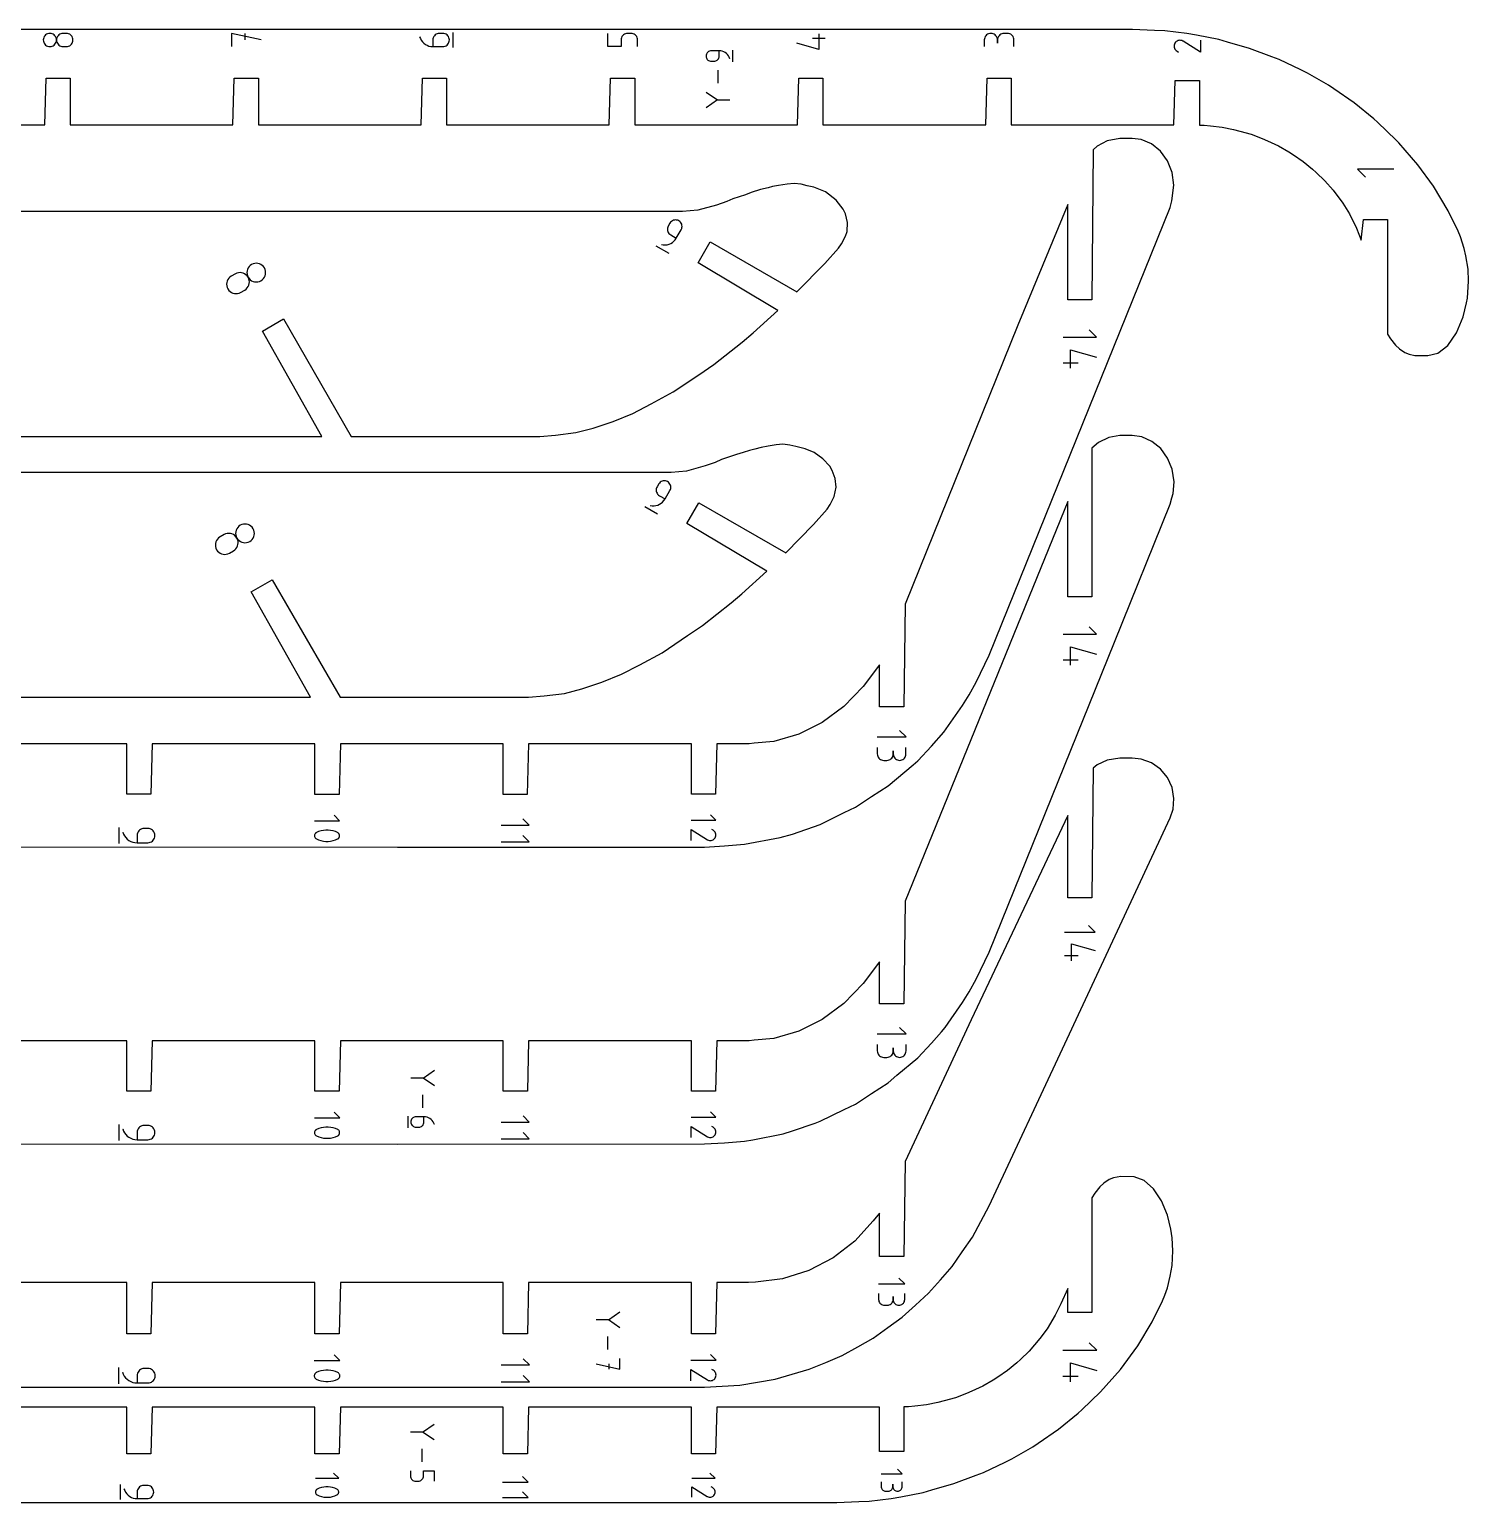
# Model space of a CAD drawing. Extents: x 8 to 595, y 8 to 396.
# Drawn here: x 398.8 to 562.6, y 226.1 to 393.7 of the extents above; entities that cross this region are included whole.
import ezdxf

# ---------------------------------------------------------------- set-up
doc = ezdxf.new("R2010")
doc.units = 0
doc.layers.add('Layer_1', color=7, linetype='CONTINUOUS')

msp = doc.modelspace()

# ---------------------------------------------------------------- linework, layer by layer
at = {"layer": 'Layer_1', "color": 5}
for points in [[(381.996503, 382.895023), (400.525086, 382.882524), (400.675087, 388.185917), (403.425082, 388.185917), (403.425082, 382.895023), (419.043312, 382.882524), (421.953654, 382.882524), (422.103655, 388.185917), (424.85365, 388.185917), (424.85365, 382.895023), (443.382233, 382.882524), (443.532224, 388.185917), (446.282229, 388.185917), (446.282229, 382.895023), (464.810802, 382.882524), (464.960792, 388.185917), (467.710797, 388.185917), (467.710797, 382.895023), (486.23937, 382.882524), (486.389368, 388.185917), (489.139366, 388.185917), (489.139366, 382.895023), (507.667942, 382.882524), (507.817936, 388.185917), (510.567938, 388.185917), (510.567938, 382.895023), (529.096511, 382.882524), (529.246508, 387.945149), (531.99651, 387.945149), (531.99651, 382.857367), (532.51982, 382.829872), (533.268012, 382.770101), (534.581549, 382.611499), (535.880254, 382.348256), (536.591204, 382.174707), (537.872256, 381.806601), (539.127316, 381.334475), (539.765286, 381.065136), (540.981939, 380.492112), (542.160309, 379.815721), (542.697473, 379.477918), (543.81678, 378.707681), (544.884099, 377.835286), (545.302948, 377.463106), (546.291234, 376.507145), (547.212298, 375.451359), (548.33071, 373.956879), (549.070047, 372.73534), (549.873633, 371.133821), (550.396453, 369.769714), (550.67508, 372.095775), (553.425082, 372.095775), (553.425082, 359.06752), (553.754728, 358.516216), (554.316685, 357.798465), (554.771874, 357.375185), (555.368989, 356.951474), (555.893281, 356.767003), (556.50541, 356.627335), (557.995483, 356.623394), (559.149469, 356.90743), (560.275539, 357.783253), (561.253873, 359.193659), (562.021352, 361.040736), (562.392312, 362.609391), (562.503772, 363.160176), (562.63812, 365.072534), (562.604821, 366.453254), (562.332883, 367.977896), (562.150154, 368.819137), (561.724419, 370.137009), (561.460805, 370.765041), (560.316701, 373.100681), (558.631379, 375.888038), (556.853559, 378.318916), (554.698066, 380.826362), (554.39327, 381.146928), (552.278025, 383.193868), (551.853083, 383.550925), (549.603518, 385.389638), (547.294326, 386.978686), (546.689577, 387.382522), (544.289238, 388.760849), (543.556229, 389.142593), (541.087649, 390.305695), (540.228336, 390.641818), (537.714501, 391.58747), (535.194856, 392.311483), (534.199109, 392.582963), (531.668934, 393.09604), (530.574865, 393.272217), (528.054634, 393.576693), (526.878882, 393.639272), (524.388109, 393.739309), (469.130382, 393.739309), (466.628468, 393.739309), (410.989445, 393.739309), (358.900279, 393.739309)], [(379.100734, 300.705139), (440.712486, 300.665324), (475.628807, 300.682822), (477.918676, 300.812034), (480.192139, 300.988818), (484.273996, 301.759097), (485.66859, 302.162615), (488.823866, 303.260964), (491.539162, 304.595826), (492.828423, 305.229669), (494.645261, 306.414536), (496.554554, 307.659743), (499.396888, 310.044627), (499.943644, 310.503382), (501.491979, 312.155063), (502.905866, 313.753076), (505.015343, 316.776283), (505.788487, 318.003826), (506.572116, 319.438714), (508.069418, 322.510509), (528.65804, 373.489112), (528.872328, 374.218021), (529.096514, 376.003356), (528.886171, 377.463926), (528.357717, 378.780052), (527.55671, 379.882306), (526.535972, 380.707446), (525.365004, 381.199578), (524.331841, 381.330233), (522.932055, 381.330233), (521.496658, 381.075125), (520.367311, 380.467025), (519.911441, 380.025333), (519.76145, 362.954074), (517.011445, 362.954074), (517.011445, 373.815601), (511.303332, 360.064768), (498.482862, 328.317912), (498.332868, 316.626797), (495.582866, 316.626797), (495.582866, 321.417557), (493.702854, 318.949245), (491.519311, 316.67047), (489.05398, 314.8445), (486.375095, 313.512566), (483.553949, 312.70304), (481.284127, 312.489948), (480.740705, 312.43816), (478.172666, 312.432481), (477.0543, 312.432481), (476.904289, 306.682185), (474.154308, 306.682185), (474.154308, 312.419978), (455.625721, 312.432466), (455.475731, 306.676809), (452.725726, 306.676809), (452.725726, 312.419964), (434.197142, 312.432452), (434.047152, 306.675945), (431.297147, 306.675945), (431.297147, 312.41995), (412.768585, 312.432438), (412.618594, 306.682852), (409.868589, 306.682852), (409.868589, 312.419936), (391.340016, 312.432424)], [(396.19363, 347.421659), (405.229426, 347.40916), (432.087949, 347.40916), (425.332918, 359.409213), (427.714486, 360.784214), (435.43658, 347.40916), (456.90704, 347.40916), (458.677727, 347.57118), (460.979881, 347.846781), (462.970832, 348.36063), (465.239796, 349.11483), (467.484694, 350.028567), (469.577202, 351.114844), (472.096988, 352.481473), (475.001668, 354.424234), (476.693573, 355.587833), (479.946692, 358.156178), (481.177879, 359.195906), (484.008286, 361.756925), (474.923098, 367.175464), (476.298095, 369.557035), (486.171322, 363.856725), (489.353476, 367.090988), (490.894614, 368.82959), (491.253435, 369.348766), (491.693126, 370.216126), (491.877269, 370.735451), (491.93649, 371.759988), (491.701706, 372.770029), (491.421477, 373.28221), (490.625776, 374.322047), (489.409345, 375.256947), (488.087272, 375.791691), (487.352422, 375.956223), (486.635348, 376.116888), (485.84169, 376.201968), (485.07402, 376.133197), (484.078386, 375.962989), (483.406207, 375.84876), (482.904846, 375.706206), (482.021988, 375.50702), (480.955026, 375.164865), (480.324235, 374.931379), (478.880732, 374.468658), (478.201514, 374.150996), (477.000303, 373.746465), (474.896495, 373.165246), (473.13026, 373.000774), (317.654969, 373.000774)], [(379.102833, 266.903416), (440.714596, 266.863601), (475.630917, 266.881099), (477.920786, 267.010311), (480.194249, 267.187095), (481.162751, 267.369855), (484.589567, 268.016521), (485.6707, 268.360885), (488.253834, 269.260077), (488.825976, 269.459241), (491.541272, 270.794103), (492.830533, 271.427946), (494.647371, 272.612813), (496.556664, 273.85802), (497.554041, 274.694876), (499.945754, 276.701659), (501.494089, 278.35334), (502.642793, 279.651636), (503.04279, 280.137422), (505.017453, 282.97456), (505.790597, 284.202103), (506.574226, 285.636991), (508.071528, 288.708786), (522.325612, 324.00139), (528.66015, 339.687389), (528.874438, 340.416298), (529.001346, 340.917571), (529.102847, 342.257227), (528.88645, 343.674258), (528.36945, 344.954319), (527.59142, 346.035554), (526.597035, 346.858066), (525.447018, 347.364274), (524.333951, 347.52851), (523.454956, 347.52851), (522.934165, 347.52851), (521.671065, 347.308483), (520.515795, 346.744119), (519.76356, 346.078272), (519.76356, 329.152351), (517.013555, 329.152351), (517.013555, 340.013878), (498.484972, 294.516196), (498.334978, 282.825074), (495.584976, 282.825074), (495.584976, 287.615834), (493.704964, 285.147522), (491.521421, 282.868747), (489.05609, 281.042777), (486.377205, 279.710843), (483.556059, 278.901317), (481.286237, 278.688225), (480.742815, 278.636437), (478.174776, 278.630758), (477.05641, 278.630758), (476.906399, 272.880462), (474.156418, 272.880462), (474.156418, 278.618255), (455.627831, 278.630743), (455.477841, 272.875086), (452.727836, 272.875086), (452.727836, 278.618241), (434.199252, 278.630729), (434.049262, 272.874222), (431.299257, 272.874222), (431.299257, 278.618227), (412.770695, 278.630715), (412.620704, 272.881129), (409.870699, 272.881129), (409.870699, 278.618213), (391.342126, 278.630701)], [(394.912304, 317.736632), (430.806623, 317.724133), (424.051592, 329.724186), (426.433167, 331.099187), (434.155257, 317.724133), (455.625718, 317.724133), (457.396401, 317.886153), (459.698555, 318.161757), (461.689509, 318.675603), (463.95847, 319.429806), (466.203367, 320.34354), (468.295879, 321.429817), (470.815662, 322.796446), (473.720346, 324.739207), (475.412247, 325.902806), (478.665369, 328.471151), (479.896553, 329.510879), (482.72696, 332.071898), (473.641771, 337.490437), (475.016772, 339.872008), (484.889999, 334.171698), (488.07215, 337.405961), (489.613287, 339.144563), (489.971914, 339.663538), (490.426938, 340.577126), (490.629249, 341.631269), (490.526389, 342.627739), (490.173181, 343.535365), (489.900427, 344.033872), (489.120951, 344.878743), (488.115989, 345.579836), (487.104889, 345.987234), (486.06307, 346.273207), (485.353852, 346.431861), (484.558578, 346.516772), (483.809631, 346.448227), (482.886239, 346.295217), (482.109397, 346.163521), (481.381977, 345.960145), (480.759447, 345.822473), (480.052241, 345.606129), (479.304232, 345.367407), (478.167099, 344.968952), (477.60015, 344.78368), (476.877527, 344.452002), (475.718976, 344.061438), (473.615168, 343.480219), (471.848934, 343.315747), (470.700959, 343.315747), (315.225675, 343.315747)], [(379.101943, 239.18295), (475.630027, 239.18295), (477.65641, 239.298016), (479.682773, 239.413081), (481.683104, 239.756793), (483.683435, 240.100501), (485.631978, 240.668462), (487.580525, 241.23642), (489.452269, 242.021305), (491.324009, 242.80619), (493.094876, 243.797911), (494.865718, 244.789633), (496.512925, 245.975457), (498.160112, 247.161277), (499.662497, 248.525934), (501.164882, 249.890595), (502.503106, 251.416564), (503.841354, 252.942532), (504.99824, 254.610176), (506.155125, 256.277824), (507.115788, 258.065716), (508.076452, 259.853607), (516.661478, 278.264236), (528.65926, 303.993561), (528.993351, 304.97774), (529.101957, 306.219109), (528.88556, 307.446292), (528.358937, 308.57565), (527.55793, 309.530231), (526.537192, 310.244973), (525.366224, 310.671171), (524.333061, 310.784321), (523.661807, 310.784321), (522.933275, 310.784321), (521.497878, 310.56339), (520.368531, 310.03676), (519.912661, 309.654243), (519.76267, 294.886849), (517.012665, 294.886849), (517.012665, 304.274781), (506.004983, 281.00291), (498.484082, 264.874305), (498.334088, 254.075294), (495.584086, 254.075294), (495.584086, 258.998654), (494.866236, 258.119814), (492.758245, 255.819336), (490.282814, 253.919857), (487.515113, 252.479091), (484.539281, 251.540819), (481.445737, 251.133544), (480.664949, 251.116505), (477.05552, 251.116505), (476.905509, 245.274731), (474.155528, 245.274731), (474.155528, 251.104006), (455.626941, 251.116494), (455.476951, 245.27472), (452.726946, 245.27472), (452.726946, 251.103995), (434.198384, 251.116484), (434.048372, 245.27471), (431.298367, 245.27471), (431.298367, 251.103985), (412.769805, 251.116473), (412.619814, 245.274699), (409.869809, 245.274699), (409.869809, 251.103974), (391.341236, 251.116463)], [(377.327945, 226.06706), (432.966969, 226.06706), (435.468883, 226.06706), (490.72662, 226.06706), (493.217379, 226.167097), (494.393149, 226.229676), (496.913365, 226.534155), (498.007442, 226.710329), (500.537603, 227.223406), (501.533367, 227.494889), (504.053002, 228.218899), (506.566843, 229.164551), (507.42616, 229.500674), (509.89474, 230.663776), (510.627749, 231.04552), (513.028077, 232.423847), (513.632819, 232.827683), (515.942025, 234.416731), (518.191587, 236.255444), (518.616539, 236.612505), (520.731763, 238.659441), (522.994159, 241.225021), (524.969876, 243.918331), (526.603562, 246.617519), (527.799313, 249.041328), (528.062926, 249.66936), (528.345487, 250.52274), (528.671394, 251.828473), (528.911604, 253.038279), (528.976631, 254.733835), (528.880792, 256.180608), (528.730823, 257.196978), (528.359852, 258.765633), (527.68459, 260.393067), (526.783031, 261.786712), (525.721487, 262.729183), (524.554248, 263.134729), (523.039547, 263.182975), (522.231778, 263.039366), (521.7075, 262.854895), (521.110378, 262.431184), (520.655196, 262.007904), (520.093235, 261.290153), (519.763582, 260.738849), (519.763582, 247.710594), (517.013581, 247.710597), (517.013581, 250.435841), (516.212144, 248.672548), (515.587117, 247.397486), (514.669214, 245.84949), (513.845813, 244.723635), (512.629738, 243.299224), (511.641449, 242.34326), (511.22261, 241.971083), (510.155277, 241.098688), (509.035966, 240.328451), (508.498809, 239.990648), (507.320436, 239.314257), (506.10378, 238.741233), (505.465813, 238.471894), (504.210764, 237.999768), (502.929708, 237.631662), (502.218769, 237.458113), (500.920053, 237.19487), (499.606524, 237.036268), (498.858314, 236.976497), (498.335003, 236.949002), (498.335003, 231.86122), (495.585023, 231.86122), (495.585023, 236.911346), (477.056436, 236.923845), (476.906445, 231.620452), (474.15644, 231.620452), (474.15644, 236.911346), (455.627878, 236.923845), (455.477866, 231.620452), (452.727861, 231.620452), (452.727861, 236.911346), (434.199299, 236.923845), (434.049308, 231.620452), (431.299303, 231.620452), (431.299303, 236.911346), (412.77072, 236.923845), (412.620729, 231.620452), (409.870724, 231.620452), (409.870724, 236.911346), (391.342162, 236.923845)]]:
    msp.add_lwpolyline(points, dxfattribs=at)
at = {"layer": 'Layer_1', "color": 1}
for points in [[(401.112517, 393.292505), (401.112517, 393.292505), (400.977943, 393.28037), (400.851155, 393.24541), (400.73429, 393.189759), (400.629505, 393.115552), (400.538954, 393.024927), (400.464775, 392.920018), (400.409128, 392.802963), (400.374168, 392.675892), (400.362032, 392.540948), (400.362032, 392.540948), (400.374168, 392.406007), (400.409128, 392.27894), (400.464775, 392.161881), (400.538954, 392.056972), (400.629505, 391.966343), (400.73429, 391.89214), (400.851155, 391.836493), (400.977943, 391.801536), (401.112517, 391.789411), (401.112517, 391.789411), (401.247716, 391.801543), (401.375002, 391.836514), (401.492233, 391.892186), (401.597287, 391.966414), (401.688011, 392.05706), (401.762295, 392.161976), (401.817999, 392.279024), (401.852994, 392.406063), (401.86513, 392.540948), (401.86513, 392.540948), (401.852994, 392.675839), (401.817999, 392.802875), (401.762295, 392.919923), (401.688011, 393.024839), (401.597287, 393.115481), (401.492233, 393.189713), (401.375002, 393.245385), (401.247716, 393.280345)], [(402.991892, 391.789425), (402.991892, 391.789425), (403.127027, 391.801557), (403.254118, 391.836528), (403.371068, 391.8922), (403.475779, 391.966428), (403.566157, 392.057074), (403.64011, 392.16199), (403.695521, 392.279038), (403.730305, 392.406077), (403.74237, 392.540962), (403.74237, 392.540962), (403.730305, 392.675853), (403.695521, 392.802889), (403.64011, 392.919937), (403.566157, 393.024853), (403.475779, 393.115496), (403.371068, 393.189727), (403.254118, 393.245399), (403.127027, 393.280359), (402.991892, 393.292495), (402.617506, 393.292495), (402.617506, 393.292495), (402.482308, 393.280359), (402.355047, 393.245399), (402.237836, 393.189748), (402.132825, 393.115541), (402.042122, 393.024916), (401.96788, 392.920007), (401.912212, 392.802952), (401.877251, 392.675882), (401.865116, 392.540937), (401.865116, 392.540937), (401.877251, 392.405996), (401.912247, 392.278929), (401.96794, 392.16187), (402.042214, 392.056961), (402.132927, 391.966333), (402.237949, 391.892129), (402.355145, 391.836482), (402.482378, 391.801525), (402.61752, 391.7894)], [(421.771151, 365.656855), (421.771151, 365.656855), (421.61378, 365.546125), (421.48248, 365.413043), (421.378315, 365.26173), (421.302334, 365.096301), (421.255605, 364.920876), (421.239165, 364.739569), (421.254088, 364.556506), (421.301448, 364.375799), (421.382284, 364.201565), (421.382284, 364.201565), (421.49276, 364.044442), (421.625573, 363.913074), (421.776647, 363.808606), (421.941874, 363.73218), (422.117162, 363.684936), (422.298416, 363.668024), (422.481543, 363.682576), (422.662444, 363.729746), (422.837023, 363.810666), (423.296879, 364.076163), (423.296879, 364.076163), (423.454338, 364.186932), (423.585864, 364.320116), (423.690357, 364.471581), (423.766719, 364.637196), (423.813861, 364.812827), (423.830653, 364.994338), (423.816013, 365.177592), (423.76885, 365.358461), (423.68805, 365.532807), (423.68805, 365.532807), (423.577454, 365.689949), (423.444379, 365.821217), (423.292963, 365.925499), (423.127341, 366.001688), (422.951651, 366.048671), (422.770034, 366.06534), (422.586621, 366.050583), (422.405554, 366.00329), (422.230968, 365.922352)], [(425.145435, 365.143415), (425.145435, 365.143415), (425.302128, 365.253743), (425.433072, 365.386588), (425.537152, 365.537813), (425.613232, 365.703266), (425.66019, 365.878794), (425.676912, 366.060253), (425.662236, 366.243489), (425.61507, 366.424355), (425.534277, 366.598708), (425.534277, 366.598708), (425.423685, 366.755849), (425.290631, 366.887128), (425.139275, 366.991445), (424.973773, 367.067705), (424.798284, 367.114801), (424.616956, 367.131639), (424.433952, 367.117118), (424.253429, 367.070139), (424.079538, 366.989603), (424.079538, 366.989603), (423.922082, 366.87882), (423.790542, 366.745605), (423.686028, 366.594087), (423.609638, 366.428422), (423.562471, 366.252746), (423.545644, 366.071203), (423.560249, 365.887938), (423.607369, 365.70709), (423.688113, 365.532807), (423.688113, 365.532807), (423.798674, 365.375737), (423.931731, 365.244507), (424.083147, 365.14024), (424.248786, 365.064051), (424.424516, 365.017057), (424.606179, 365.000381), (424.789651, 365.015134), (424.970792, 365.062442)], [(423.864115, 335.458388), (423.864115, 335.458388), (424.020802, 335.568716), (424.151749, 335.701561), (424.255829, 335.852786), (424.331906, 336.018239), (424.378868, 336.193767), (424.395589, 336.375226), (424.380914, 336.558462), (424.333751, 336.739328), (424.252958, 336.913681), (424.252958, 336.913681), (424.142365, 337.070822), (424.009308, 337.202101), (423.857956, 337.306421), (423.69245, 337.382678), (423.516961, 337.429774), (423.335637, 337.446612), (423.15263, 337.432091), (422.972106, 337.385112), (422.798215, 337.304576), (422.798215, 337.304576), (422.64076, 337.193793), (422.509223, 337.060578), (422.404706, 336.909063), (422.328315, 336.743395), (422.281152, 336.567719), (422.264325, 336.386176), (422.278894, 336.202911), (422.326015, 336.022063), (422.406762, 335.84778), (422.406762, 335.84778), (422.517323, 335.69071), (422.650376, 335.55948), (422.801799, 335.455213), (422.967439, 335.379024), (423.143161, 335.332034), (423.324824, 335.315354), (423.508297, 335.330107), (423.689441, 335.377415)], [(420.489828, 335.971828), (420.489828, 335.971828), (420.332457, 335.861098), (420.20116, 335.728019), (420.096989, 335.576703), (420.021007, 335.411274), (419.974278, 335.235849), (419.957839, 335.054542), (419.972761, 334.871479), (420.020118, 334.690772), (420.100961, 334.516538), (420.100961, 334.516538), (420.21143, 334.359415), (420.344243, 334.228047), (420.495317, 334.123579), (420.660548, 334.047153), (420.835832, 333.999909), (421.017093, 333.982997), (421.200216, 333.997549), (421.381114, 334.044719), (421.555696, 334.125639), (422.015549, 334.391136), (422.015549, 334.391136), (422.173008, 334.501905), (422.304534, 334.635089), (422.409031, 334.786554), (422.485396, 334.952169), (422.532531, 335.1278), (422.549323, 335.309311), (422.534683, 335.492565), (422.487517, 335.673434), (422.40672, 335.84778), (422.40672, 335.84778), (422.296121, 336.004922), (422.163049, 336.13619), (422.01163, 336.240472), (421.846008, 336.316661), (421.670317, 336.363644), (421.488704, 336.380313), (421.305288, 336.365556), (421.124221, 336.318263), (420.949638, 336.237325)], [(431.254012, 240.667146), (431.254012, 240.667146), (431.228683, 240.599385), (431.216124, 240.529884), (431.215778, 240.460224), (431.227137, 240.391973), (431.249715, 240.326705), (431.282982, 240.265985), (431.326434, 240.211386), (431.379552, 240.164477), (431.441824, 240.126835), (431.441824, 240.126835), (431.704707, 240.014532), (431.975189, 239.930299), (432.251142, 239.874148), (432.530387, 239.846067), (432.810753, 239.846067), (433.090129, 239.874148), (433.366318, 239.930299), (433.637167, 240.014532), (433.900544, 240.126835), (433.900544, 240.126835), (433.927108, 240.141123), (433.952543, 240.157315), (433.976673, 240.175307), (433.999357, 240.194957), (434.020524, 240.216159), (434.039997, 240.238772), (434.057706, 240.26269), (434.073476, 240.287773), (434.087199, 240.313913), (434.087199, 240.313913), (434.113092, 240.382218), (434.12611, 240.452121), (434.126816, 240.52207), (434.115632, 240.590523), (434.093161, 240.655917), (434.059858, 240.716705), (434.01628, 240.771325), (433.962943, 240.81823), (433.90035, 240.855868), (433.90035, 240.855868), (433.637534, 240.967635), (433.367073, 241.051459), (433.091162, 241.107339), (432.811939, 241.135279), (432.531551, 241.135279), (432.252176, 241.107339), (431.975965, 241.051459), (431.70507, 240.967635), (431.44163, 240.855868), (431.44163, 240.855868), (431.415101, 240.841651), (431.389807, 240.825565), (431.365853, 240.807714), (431.343275, 240.78817), (431.322179, 240.766968), (431.302635, 240.744214), (431.284714, 240.719943), (431.268487, 240.694226)]]:
    msp.add_lwpolyline(points, close=True, dxfattribs=at)
for points in [[(425.170448, 392.539985), (421.786858, 393.292202), (421.786858, 391.787559)], [(423.293624, 393.292202), (423.293624, 392.539985)], [(443.215038, 392.918328), (443.215038, 392.918328), (443.295764, 392.703028), (443.404529, 392.505465), (443.538609, 392.327662), (443.695285, 392.171653), (443.871825, 392.039456), (444.065504, 391.933108), (444.273611, 391.854636), (444.493395, 391.806062), (444.72215, 391.789425), (445.847028, 391.789425), (445.847028, 391.789425), (445.982216, 391.801557), (446.109481, 391.836528), (446.226688, 391.8922), (446.33171, 391.966428), (446.422402, 392.057074), (446.496654, 392.16199), (446.552326, 392.279038), (446.587286, 392.406077), (446.599422, 392.540962), (446.599422, 392.540962), (446.587286, 392.676129), (446.552326, 392.803319), (446.496654, 392.920409), (446.422402, 393.025294), (446.33171, 393.115848), (446.226688, 393.189963), (446.109481, 393.245519), (445.982216, 393.280409), (445.847028, 393.292509), (445.472632, 393.292509), (445.472632, 393.292509), (445.337497, 393.280409), (445.210416, 393.245519), (445.093467, 393.189963), (444.988748, 393.115848), (444.898366, 393.025294), (444.824417, 392.920409), (444.769003, 392.803319), (444.734219, 392.676129), (444.722154, 392.540962), (444.722154, 391.789425)], [(447.022463, 391.695293), (447.022463, 393.387484)], [(468.027983, 391.789425), (468.027983, 392.540962), (468.027983, 392.540962), (468.015848, 392.675853), (467.980888, 392.802889), (467.925216, 392.919937), (467.850963, 393.024853), (467.760271, 393.115496), (467.655249, 393.189727), (467.538053, 393.245399), (467.410788, 393.280359), (467.27559, 393.292495), (466.901194, 393.292495), (466.901194, 393.292495), (466.766069, 393.280359), (466.638977, 393.245399), (466.522028, 393.189748), (466.417309, 393.115541), (466.326928, 393.024916), (466.252989, 392.920007), (466.197564, 392.802952), (466.16278, 392.675882), (466.150715, 392.540937), (466.150715, 391.7894), (464.643606, 391.7894), (464.643606, 393.292481)], [(488.663292, 393.255728), (488.663292, 391.45828), (486.145768, 392.176122)], [(489.382962, 392.716941), (487.945248, 392.716941)], [(510.885018, 391.789425), (510.885018, 392.540965), (510.885018, 392.540965), (510.872882, 392.676132), (510.837922, 392.803319), (510.7823, 392.920409), (510.708149, 393.025294), (510.617612, 393.115848), (510.512834, 393.189963), (510.395959, 393.245519), (510.269138, 393.280409), (510.134515, 393.292509), (509.758214, 393.292509), (509.758214, 393.292509), (509.62364, 393.280409), (509.496848, 393.245519), (509.379983, 393.189963), (509.275201, 393.115848), (509.184643, 393.025294), (509.110472, 392.920409), (509.054828, 392.803319), (509.019868, 392.676132), (509.007732, 392.540965), (509.007732, 392.164664), (509.007732, 392.540965), (509.007732, 392.540965), (508.995597, 392.676132), (508.960601, 392.803319), (508.904897, 392.920409), (508.830617, 393.025294), (508.739882, 393.115848), (508.634835, 393.189963), (508.517604, 393.245519), (508.390318, 393.280409), (508.255116, 393.292509), (508.255116, 393.292509), (508.120542, 393.280409), (507.99375, 393.245519), (507.876885, 393.189963), (507.772103, 393.115848), (507.681549, 393.025294), (507.607374, 392.920409), (507.55173, 392.803319), (507.51677, 392.676132), (507.504634, 392.540965), (507.504634, 391.789425)], [(532.129274, 392.50875), (532.129274, 391.169499), (530.137043, 392.407012), (530.137043, 392.407012), (530.135208, 392.408423), (530.133374, 392.409834), (530.131504, 392.411245), (530.129599, 392.412656), (530.127624, 392.414068), (530.125577, 392.415479), (530.123426, 392.41689), (530.121168, 392.418301), (530.118769, 392.419712), (530.118769, 392.419712), (530.009062, 392.470812), (529.895337, 392.500657), (529.780173, 392.510005), (529.66613, 392.499563), (529.555785, 392.470071), (529.451701, 392.422248), (529.356451, 392.35684), (529.27261, 392.274569), (529.202739, 392.176172), (529.202739, 392.176172), (529.152369, 392.066158), (529.122979, 391.952264), (529.11391, 391.837029), (529.124496, 391.723008), (529.15408, 391.612736), (529.201998, 391.508769), (529.267587, 391.413653), (529.350193, 391.329929), (529.449144, 391.260146), (529.617828, 391.172212)], [(478.518578, 390.411341), (478.518578, 390.411341), (478.454733, 390.582671), (478.368433, 390.739932), (478.261876, 390.881499), (478.137268, 391.005743), (477.996799, 391.111041), (477.842674, 391.195767), (477.677083, 391.258304), (477.50224, 391.297014), (477.320333, 391.310279), (476.420549, 391.310279), (476.420549, 391.310279), (476.312765, 391.300634), (476.211292, 391.272824), (476.117837, 391.228533), (476.034088, 391.16945), (475.961758, 391.097257), (475.902541, 391.013646), (475.858144, 390.920301), (475.830239, 390.818909), (475.820573, 390.711153), (475.820573, 390.711153), (475.830239, 390.603623), (475.858144, 390.502351), (475.902541, 390.409037), (475.961758, 390.325401), (476.034088, 390.253138), (476.117837, 390.193966), (476.211292, 390.149584), (476.312765, 390.121703), (476.420549, 390.11203), (476.72053, 390.11203), (476.72053, 390.11203), (476.828307, 390.121703), (476.929759, 390.149584), (477.023199, 390.193966), (477.106913, 390.253138), (477.179219, 390.325401), (477.238408, 390.409037), (477.282791, 390.502351), (477.31066, 390.603623), (477.320326, 390.711153), (477.320326, 391.310279)], [(478.855827, 390.03716), (478.855827, 391.386161)], [(477.169577, 389.100705), (477.169577, 387.625483)], [(475.820495, 386.613392), (477.121949, 385.713611), (475.820495, 384.813657)], [(477.017216, 385.713611), (478.518659, 385.713611)], [(554.114282, 377.839784), (549.985879, 377.839784), (550.903934, 376.921991)], [(470.734719, 369.255012), (470.734719, 369.255012), (470.957689, 369.217451), (471.179473, 369.212636), (471.396971, 369.239221), (471.607085, 369.295853), (471.806712, 369.381183), (471.992756, 369.493856), (472.162111, 369.63253), (472.311681, 369.795848), (472.438367, 369.982464), (472.99473, 370.946112), (472.99473, 370.946112), (473.051044, 371.067506), (473.084, 371.193377), (473.094354, 371.320854), (473.082857, 371.447077), (473.050268, 371.569177), (472.99734, 371.684296), (472.924827, 371.789568), (472.833482, 371.88213), (472.724061, 371.959117), (472.724061, 371.959117), (472.602917, 372.015247), (472.477208, 372.047999), (472.34982, 372.058141), (472.223632, 372.046436), (472.101518, 372.013653), (471.98636, 371.960556), (471.881042, 371.887905), (471.788441, 371.796472), (471.711437, 371.687023), (471.525947, 371.365745), (471.525947, 371.365745), (471.469668, 371.24434), (471.436793, 371.118444), (471.426551, 370.990936), (471.438161, 370.864687), (471.470843, 370.74257), (471.523819, 370.627465), (471.596308, 370.522235), (471.687536, 370.429765), (471.796721, 370.35292), (472.438367, 369.982464)], [(470.125454, 369.125189), (471.570199, 368.291068)], [(516.48932, 358.706111), (520.283554, 358.706111), (519.439805, 359.549617)], [(517.332829, 355.176647), (517.332829, 357.28339), (520.283554, 356.442026)], [(516.48932, 355.808148), (518.174444, 355.808148)], [(469.453393, 339.569985), (469.453393, 339.569985), (469.676362, 339.532424), (469.89815, 339.527612), (470.115648, 339.554194), (470.325759, 339.610826), (470.525389, 339.696156), (470.71143, 339.808829), (470.880788, 339.947503), (471.030359, 340.110821), (471.157045, 340.297437), (471.713403, 341.261085), (471.713403, 341.261085), (471.769721, 341.382479), (471.802677, 341.50835), (471.813028, 341.635827), (471.801534, 341.76205), (471.768945, 341.88415), (471.716014, 341.999269), (471.6435, 342.104545), (471.552156, 342.197103), (471.442735, 342.274093), (471.442735, 342.274093), (471.321591, 342.33022), (471.195885, 342.362972), (471.068497, 342.373114), (470.942305, 342.361409), (470.820195, 342.328626), (470.705038, 342.275529), (470.599719, 342.202878), (470.507119, 342.111445), (470.430114, 342.001996), (470.244624, 341.680718), (470.244624, 341.680718), (470.188342, 341.559313), (470.15547, 341.433417), (470.145225, 341.305909), (470.156835, 341.17966), (470.18952, 341.057543), (470.242493, 340.942438), (470.314985, 340.837208), (470.406214, 340.744738), (470.515398, 340.667893), (471.157045, 340.297437)], [(468.844128, 339.440162), (470.288873, 338.606041)], [(516.49143, 324.904388), (520.285664, 324.904388), (519.441915, 325.747894)], [(516.49143, 322.006425), (518.176554, 322.006425)], [(517.334939, 321.374924), (517.334939, 323.481667), (520.285664, 322.640303)], [(495.323127, 313.221532), (498.592607, 313.221532), (497.865564, 313.948377)], [(495.323232, 311.995572), (495.323232, 311.269542), (495.323232, 311.269542), (495.334945, 311.138964), (495.368705, 311.016095), (495.422426, 310.902977), (495.494065, 310.801652), (495.581526, 310.714174), (495.682748, 310.642574), (495.795662, 310.588903), (495.918178, 310.555212), (496.048229, 310.543535), (496.411753, 310.543535), (496.411753, 310.543535), (496.541762, 310.555212), (496.664254, 310.588903), (496.777146, 310.642574), (496.878368, 310.714174), (496.96585, 310.801652), (497.03751, 310.902977), (497.091252, 311.016095), (497.125048, 311.138964), (497.136761, 311.269542), (497.136761, 311.633068), (497.136761, 311.269542), (497.136761, 311.269542), (497.148508, 311.138964), (497.182304, 311.016095), (497.236135, 310.902977), (497.307879, 310.801652), (497.395534, 310.714174), (497.497014, 310.642574), (497.610269, 310.588903), (497.733241, 310.555212), (497.86385, 310.543535), (497.86385, 310.543535), (497.993859, 310.555212), (498.116333, 310.588903), (498.229246, 310.642574), (498.330469, 310.714174), (498.417951, 310.801652), (498.48961, 310.902977), (498.543353, 311.016095), (498.577149, 311.138964), (498.588861, 311.269542), (498.588861, 311.995572)], [(431.235675, 303.672793), (434.108627, 303.672793), (433.469753, 304.311487)], [(452.512154, 303.176424), (455.689306, 303.176424), (454.98278, 303.882745)], [(474.119532, 303.728052), (476.939062, 303.728052), (476.312077, 304.354871)], [(408.955434, 302.896869), (408.955434, 301.066351)], [(409.413061, 302.389134), (409.413061, 302.389134), (409.499707, 302.15665), (409.616808, 301.943251), (409.761405, 301.751156), (409.930494, 301.58256), (410.121093, 301.439675), (410.330234, 301.324708), (410.554918, 301.239854), (410.792175, 301.187322), (411.039017, 301.169331), (412.259981, 301.169331), (412.259981, 301.169331), (412.406225, 301.182419), (412.543922, 301.220152), (412.670745, 301.280251), (412.784368, 301.360427), (412.882532, 301.458386), (412.962888, 301.571843), (413.023135, 301.698504), (413.060988, 301.836091), (413.074111, 301.982303), (413.074111, 301.982303), (413.060988, 302.128219), (413.023135, 302.26564), (412.962888, 302.392259), (412.882532, 302.505755), (412.784368, 302.603806), (412.670745, 302.684102), (412.543922, 302.744328), (412.406225, 302.782156), (412.259981, 302.79528), (411.852922, 302.79528), (411.852922, 302.79528), (411.706678, 302.782156), (411.569003, 302.744328), (411.442225, 302.684102), (411.32862, 302.603806), (411.230502, 302.505755), (411.150188, 302.392259), (411.089962, 302.26564), (411.05213, 302.128219), (411.039007, 301.982303), (411.039007, 301.169327)], [(431.273571, 302.134051), (431.273571, 302.134051), (431.248629, 302.067277), (431.236212, 301.998799), (431.235869, 301.930159), (431.247052, 301.862906), (431.269277, 301.798591), (431.302086, 301.73876), (431.344892, 301.684961), (431.397233, 301.638744), (431.458603, 301.601656), (431.458603, 301.601656), (431.71763, 301.490993), (431.98415, 301.407992), (432.256053, 301.352662), (432.531209, 301.325004), (432.807484, 301.325004), (433.082749, 301.352662), (433.35491, 301.407992), (433.621797, 301.490993), (433.8813, 301.601656), (433.8813, 301.601656), (433.907512, 301.615732), (433.932559, 301.631678), (433.956301, 301.649387), (433.978667, 301.668755), (433.999516, 301.689639), (434.018707, 301.711935), (434.036135, 301.7355), (434.051692, 301.76023), (434.065239, 301.786018), (434.065239, 301.786018), (434.090745, 301.853314), (434.103586, 301.922194), (434.104291, 301.991123), (434.093285, 302.058574), (434.07113, 302.123012), (434.038357, 302.182903), (433.995421, 302.236727), (433.94286, 302.282944), (433.881195, 302.320035), (433.881195, 302.320035), (433.62221, 302.430165), (433.355732, 302.512761), (433.08385, 302.567823), (432.808715, 302.595339), (432.532441, 302.595339), (432.257154, 302.567823), (431.984972, 302.512761), (431.718039, 302.430165), (431.458476, 302.320035), (431.458476, 302.320035), (431.432335, 302.30603), (431.407429, 302.29019), (431.383793, 302.272587), (431.361568, 302.253325), (431.340789, 302.23244), (431.321527, 302.210004), (431.303888, 302.186085), (431.287908, 302.160756), (431.273691, 302.134086)], [(452.512154, 301.27867), (455.689306, 301.27867), (454.98278, 301.984992)], [(474.11951, 301.418381), (474.11951, 302.670605), (475.982276, 301.513508), (475.982276, 301.513508), (475.98404, 301.512096), (475.985804, 301.510685), (475.987567, 301.509274), (475.989331, 301.507863), (475.991095, 301.506805), (475.992859, 301.505746), (475.994976, 301.504688), (475.997092, 301.50363), (475.999209, 301.502571), (475.999209, 301.502571), (476.101786, 301.454795), (476.20811, 301.42689), (476.315813, 301.418176), (476.42244, 301.427948), (476.525621, 301.455536), (476.622924, 301.500247), (476.711979, 301.561408), (476.790377, 301.638331), (476.855704, 301.730335), (476.855704, 301.730335), (476.902814, 301.833198), (476.930295, 301.939695), (476.938762, 302.04744), (476.928849, 302.154057), (476.901191, 302.257156), (476.856381, 302.354368), (476.795037, 302.44331), (476.717803, 302.521588), (476.62528, 302.586841), (476.46756, 302.669059)], [(516.64742, 290.979811), (520.127915, 290.979811), (519.353931, 291.753565)], [(517.421168, 287.742196), (517.421168, 289.674734), (520.127915, 288.902941)], [(516.64742, 288.321475), (518.19319, 288.321475)], [(495.325237, 279.419801), (498.594717, 279.419801), (497.867674, 280.146654)], [(495.325342, 278.193849), (495.325342, 277.467819), (495.325342, 277.467819), (495.337055, 277.337238), (495.370815, 277.214372), (495.424536, 277.101254), (495.496175, 276.999929), (495.583636, 276.912448), (495.684858, 276.840848), (495.797772, 276.78718), (495.920288, 276.753489), (496.050339, 276.741812), (496.413863, 276.741812), (496.413863, 276.741812), (496.543872, 276.753489), (496.666364, 276.78718), (496.779256, 276.840848), (496.880478, 276.912448), (496.96796, 276.999929), (497.03962, 277.101254), (497.093362, 277.214372), (497.127158, 277.337238), (497.138871, 277.467819), (497.138871, 277.831345), (497.138871, 277.467819), (497.138871, 277.467819), (497.150618, 277.337238), (497.184414, 277.214372), (497.238245, 277.101254), (497.309989, 276.999929), (497.397644, 276.912448), (497.499124, 276.840848), (497.612379, 276.78718), (497.735351, 276.753489), (497.86596, 276.741812), (497.86596, 276.741812), (497.995969, 276.753489), (498.118443, 276.78718), (498.231356, 276.840848), (498.332579, 276.912448), (498.420061, 276.999929), (498.49172, 277.101254), (498.545463, 277.214372), (498.579259, 277.337238), (498.590971, 277.467819), (498.590971, 278.193849)], [(444.912616, 273.486471), (443.610069, 274.387014), (444.912616, 275.287722)], [(443.714886, 274.387014), (442.21218, 274.387014)], [(443.562398, 270.997073), (443.562398, 272.473533)], [(431.237785, 269.87107), (434.110737, 269.87107), (433.471863, 270.509764)], [(441.87473, 270.059824), (441.87473, 268.709691)], [(444.912552, 269.084009), (444.912552, 269.084009), (444.848128, 269.255791), (444.761355, 269.413422), (444.654386, 269.555278), (444.529372, 269.679752), (444.388512, 269.785229), (444.233977, 269.870079), (444.067942, 269.932694), (443.892587, 269.971446), (443.710063, 269.984711), (442.812572, 269.984711), (442.812572, 269.984711), (442.704721, 269.975044), (442.603174, 269.94714), (442.509663, 269.902718), (442.425861, 269.843497), (442.353513, 269.771174), (442.294257, 269.687467), (442.249839, 269.594076), (442.221969, 269.49272), (442.212268, 269.385098), (442.212268, 269.385098), (442.221969, 269.27725), (442.249839, 269.175777), (442.294257, 269.082351), (442.353513, 268.998672), (442.425861, 268.926423), (442.509663, 268.867283), (442.603174, 268.822957), (442.704721, 268.795123), (442.812572, 268.785457), (443.111283, 268.785457), (443.111283, 268.785457), (443.219117, 268.795123), (443.320509, 268.822957), (443.413808, 268.867283), (443.49737, 268.926423), (443.569482, 268.998672), (443.62848, 269.082351), (443.672683, 269.175777), (443.700447, 269.27725), (443.710078, 269.385098), (443.710078, 269.984725)], [(452.514264, 269.374701), (455.691416, 269.374701), (454.98489, 270.081022)], [(474.121642, 269.926329), (476.941172, 269.926329), (476.314187, 270.553148)], [(408.957544, 269.095146), (408.957544, 267.264628)], [(409.415171, 268.587411), (409.415171, 268.587411), (409.501817, 268.354927), (409.618918, 268.141528), (409.763515, 267.949433), (409.932604, 267.780837), (410.123203, 267.637952), (410.332344, 267.522985), (410.557028, 267.438128), (410.794285, 267.385599), (411.041127, 267.367608), (412.262091, 267.367608), (412.262091, 267.367608), (412.408335, 267.380696), (412.546032, 267.418429), (412.672855, 267.478528), (412.786478, 267.558704), (412.884642, 267.656663), (412.964998, 267.77012), (413.025245, 267.896781), (413.063098, 268.034365), (413.076221, 268.18058), (413.076221, 268.18058), (413.063098, 268.326496), (413.025245, 268.463917), (412.964998, 268.590536), (412.884642, 268.704032), (412.786478, 268.802083), (412.672855, 268.882379), (412.546032, 268.942605), (412.408335, 268.980433), (412.262091, 268.993557), (411.855032, 268.993557), (411.855032, 268.993557), (411.708788, 268.980433), (411.571113, 268.942605), (411.444335, 268.882379), (411.33073, 268.802083), (411.232612, 268.704032), (411.152298, 268.590536), (411.092072, 268.463917), (411.05424, 268.326496), (411.041117, 268.18058), (411.041117, 267.367604)], [(431.275681, 268.332328), (431.275681, 268.332328), (431.250739, 268.265554), (431.238322, 268.197076), (431.237979, 268.128436), (431.249162, 268.061183), (431.271387, 267.996868), (431.304196, 267.937037), (431.347002, 267.883238), (431.399343, 267.837021), (431.460713, 267.799933), (431.460713, 267.799933), (431.71974, 267.68927), (431.98626, 267.606269), (432.258163, 267.550939), (432.533319, 267.523281), (432.809594, 267.523281), (433.084859, 267.550939), (433.35702, 267.606269), (433.623907, 267.68927), (433.88341, 267.799933), (433.88341, 267.799933), (433.909622, 267.814009), (433.934669, 267.829955), (433.958411, 267.847664), (433.980777, 267.867032), (434.001626, 267.887916), (434.020817, 267.910212), (434.038245, 267.933777), (434.053802, 267.958507), (434.067349, 267.984295), (434.067349, 267.984295), (434.092855, 268.051591), (434.105696, 268.120471), (434.106401, 268.1894), (434.095395, 268.256851), (434.07324, 268.321289), (434.040467, 268.38118), (433.997531, 268.435004), (433.94497, 268.481221), (433.883305, 268.518312), (433.883305, 268.518312), (433.62432, 268.628442), (433.357842, 268.711038), (433.08596, 268.7661), (432.810825, 268.793616), (432.534551, 268.793616), (432.259264, 268.7661), (431.987082, 268.711038), (431.720149, 268.628442), (431.460586, 268.518312), (431.460586, 268.518312), (431.434445, 268.504307), (431.409539, 268.488467), (431.385903, 268.470864), (431.363678, 268.451602), (431.342899, 268.430717), (431.323637, 268.408281), (431.305998, 268.384362), (431.290018, 268.359033), (431.275801, 268.332363)], [(474.12162, 267.616658), (474.12162, 268.868882), (475.984386, 267.711785), (475.984386, 267.711785), (475.98615, 267.710373), (475.987914, 267.708962), (475.989677, 267.707551), (475.991441, 267.70614), (475.993205, 267.705082), (475.994969, 267.704023), (475.997086, 267.702965), (475.999202, 267.701907), (476.001319, 267.700848), (476.001319, 267.700848), (476.103896, 267.653072), (476.21022, 267.625167), (476.317923, 267.616453), (476.42455, 267.626225), (476.527731, 267.653813), (476.625034, 267.698527), (476.714089, 267.759688), (476.792487, 267.836611), (476.857814, 267.928616), (476.857814, 267.928616), (476.904924, 268.031479), (476.932405, 268.137975), (476.940872, 268.245721), (476.930959, 268.352337), (476.903301, 268.455437), (476.858491, 268.552648), (476.797147, 268.64159), (476.719913, 268.719868), (476.62739, 268.785122), (476.46967, 268.86734)], [(452.514264, 267.476947), (455.691416, 267.476947), (454.98489, 268.183269)], [(495.470291, 250.962888), (498.447887, 250.962888), (497.785737, 251.624847)], [(495.470397, 249.846385), (495.470397, 249.185181), (495.470397, 249.185181), (495.48105, 249.066259), (495.511813, 248.954358), (495.560753, 248.85134), (495.625996, 248.759064), (495.705643, 248.679393), (495.79782, 248.614189), (495.900658, 248.565304), (496.012235, 248.534613), (496.13068, 248.523959), (496.461755, 248.523959), (496.461755, 248.523959), (496.580137, 248.534613), (496.691692, 248.565304), (496.794509, 248.614189), (496.886708, 248.679393), (496.966375, 248.759064), (497.031639, 248.85134), (497.08058, 248.954358), (497.111342, 249.066259), (497.122031, 249.185181), (497.122031, 249.516249), (497.122031, 249.185181), (497.122031, 249.185181), (497.132685, 249.066259), (497.163483, 248.954358), (497.212487, 248.85134), (497.277836, 248.759064), (497.357655, 248.679393), (497.450094, 248.614189), (497.553228, 248.565304), (497.665218, 248.534613), (497.78416, 248.523959), (497.78416, 248.523959), (497.902563, 248.534613), (498.014118, 248.565304), (498.116932, 248.614189), (498.209134, 248.679393), (498.288802, 248.759064), (498.354041, 248.85134), (498.403006, 248.954358), (498.433769, 249.066259), (498.444422, 249.185181), (498.444422, 249.846385)], [(464.809867, 246.863395), (463.307157, 246.863395)], [(466.007597, 245.962852), (464.705049, 246.863395), (466.007597, 247.764111)], [(464.657379, 243.473455), (464.657379, 244.949914)], [(516.464045, 243.403046), (520.313118, 243.403046), (519.457184, 244.258744)], [(431.215556, 242.228752), (434.131204, 242.228752), (433.482837, 242.876943)], [(452.489646, 241.723867), (455.714254, 241.723867), (454.99718, 242.44074)], [(463.307245, 241.86072), (466.007508, 241.260413), (466.007508, 242.461194)], [(464.805044, 241.260413), (464.805044, 241.86072)], [(474.100255, 242.279464), (476.960782, 242.279464), (476.324667, 242.915392)], [(517.319742, 239.822578), (517.319742, 241.959769), (520.313118, 241.106241)], [(408.919782, 241.42969), (408.919782, 239.569672)], [(409.384782, 240.91377), (409.384782, 240.91377), (409.472818, 240.677532), (409.591813, 240.460704), (409.738724, 240.265505), (409.910548, 240.0942), (410.104226, 239.949011), (410.316726, 239.832181), (410.545047, 239.745962), (410.786118, 239.692591), (411.036943, 239.674281), (412.277588, 239.674281), (412.277588, 239.674281), (412.426199, 239.687581), (412.566093, 239.725932), (412.694959, 239.787001), (412.810434, 239.868464), (412.91015, 239.968001), (412.991797, 240.083285), (413.053036, 240.211989), (413.091492, 240.351791), (413.104827, 240.500367), (413.104827, 240.500367), (413.091492, 240.648629), (413.053036, 240.788269), (412.991797, 240.916927), (412.91015, 241.032247), (412.810434, 241.131878), (412.694959, 241.213469), (412.566093, 241.274661), (412.426199, 241.313107), (412.277588, 241.326442), (411.863959, 241.326442), (411.863959, 241.326442), (411.715348, 241.313107), (411.575454, 241.274661), (411.44663, 241.213469), (411.331198, 241.131878), (411.231507, 241.032247), (411.149898, 240.916927), (411.088706, 240.788269), (411.05027, 240.648629), (411.036935, 240.500367), (411.036935, 239.674285)], [(452.489646, 239.797757), (455.714254, 239.797757), (454.99718, 240.51463)], [(474.100234, 239.93623), (474.100234, 241.206646), (475.990082, 240.032735), (475.990082, 240.032735), (475.991846, 240.031324), (475.99361, 240.029913), (475.995374, 240.028502), (475.997138, 240.027091), (475.998902, 240.026033), (476.001018, 240.024974), (476.003135, 240.023916), (476.005252, 240.022858), (476.007368, 240.021799), (476.007368, 240.021799), (476.111452, 239.973331), (476.219328, 239.945003), (476.328558, 239.936148), (476.436755, 239.946061), (476.541421, 239.974037), (476.640167, 240.0194), (476.730517, 240.081451), (476.810054, 240.159492), (476.87633, 240.252834), (476.87633, 240.252834), (476.924107, 240.357192), (476.951977, 240.465234), (476.960584, 240.574546), (476.950565, 240.682711), (476.92252, 240.787313), (476.877047, 240.885932), (476.814841, 240.976162), (476.736486, 241.055583), (476.642608, 241.121782), (476.482606, 241.205196)], [(516.464045, 240.463205), (518.173521, 240.463205)], [(444.857174, 233.192977), (443.555706, 234.092758), (444.857174, 234.992712)], [(443.660435, 234.092758), (442.158999, 234.092758)], [(443.508078, 230.705664), (443.508078, 232.180886)], [(495.760441, 229.329171), (498.159584, 229.329171), (497.626068, 229.862533)], [(409.130491, 228.111076), (409.130491, 226.418885)], [(431.348008, 228.838041), (434.000583, 228.838041), (433.410717, 229.427741)], [(442.159084, 229.694169), (442.159084, 229.095047), (442.159084, 229.095047), (442.16875, 228.987517), (442.196619, 228.886241), (442.241016, 228.792928), (442.300188, 228.709291), (442.37249, 228.637032), (442.456228, 228.577857), (442.549655, 228.533474), (442.651113, 228.505594), (442.75888, 228.495921), (443.057355, 228.495921), (443.057355, 228.495921), (443.165079, 228.50559), (443.266386, 228.533456), (443.359618, 228.577818), (443.443096, 228.636976), (443.515144, 228.709221), (443.574097, 228.792854), (443.618278, 228.886174), (443.646007, 228.987471), (443.655602, 229.095047), (443.655602, 229.694169), (444.857079, 229.694169), (444.857079, 228.495921)], [(452.63603, 228.378707), (455.569701, 228.378707), (454.917327, 229.030898)], [(474.20784, 228.839237), (476.855028, 228.839237), (476.266369, 229.427741)], [(495.760526, 228.42957), (495.760526, 227.896812), (495.760526, 227.896812), (495.769134, 227.800995), (495.793899, 227.710835), (495.833343, 227.62783), (495.885903, 227.553482), (495.950091, 227.489287), (496.024355, 227.436748), (496.107208, 227.397364), (496.197103, 227.372634), (496.292533, 227.364062), (496.559289, 227.364062), (496.559289, 227.364062), (496.654698, 227.372634), (496.744572, 227.397364), (496.827425, 227.436748), (496.901688, 227.489287), (496.965897, 227.553482), (497.018479, 227.62783), (497.057926, 227.710835), (497.082691, 227.800995), (497.091264, 227.896812), (497.091264, 228.163569), (497.091264, 227.896812), (497.091264, 227.896812), (497.099872, 227.800995), (497.124672, 227.710835), (497.164158, 227.62783), (497.216828, 227.553482), (497.281143, 227.489287), (497.3556, 227.436748), (497.438711, 227.397364), (497.528952, 227.372634), (497.624791, 227.364062), (497.624791, 227.364062), (497.720178, 227.372634), (497.810073, 227.397364), (497.892906, 227.436748), (497.96719, 227.489287), (498.031378, 227.553482), (498.083956, 227.62783), (498.123403, 227.710835), (498.148168, 227.800995), (498.156776, 227.896812), (498.156776, 228.42957)], [(409.553538, 227.641708), (409.553538, 227.641708), (409.633626, 227.426789), (409.74189, 227.229519), (409.875547, 227.051938), (410.03187, 226.896088), (410.208065, 226.764001), (410.401397, 226.657716), (410.609116, 226.579276), (410.828438, 226.530716), (411.056612, 226.514065), (412.185313, 226.514065), (412.185313, 226.514065), (412.320512, 226.526165), (412.447808, 226.561055), (412.565026, 226.616614), (412.670079, 226.690729), (412.760814, 226.781283), (412.835098, 226.886164), (412.890802, 227.003258), (412.925798, 227.130442), (412.937933, 227.265612), (412.937933, 227.265612), (412.925798, 227.400496), (412.890802, 227.527535), (412.835098, 227.644587), (412.760814, 227.749503), (412.670079, 227.840142), (412.565026, 227.91437), (412.447808, 227.970046), (412.320512, 228.005016), (412.185313, 228.017152), (411.809023, 228.017152), (411.809023, 228.017152), (411.673824, 228.005016), (411.546549, 227.970046), (411.429349, 227.91437), (411.324338, 227.840142), (411.233625, 227.749503), (411.159383, 227.644587), (411.103725, 227.527535), (411.068765, 227.400496), (411.056629, 227.265612), (411.056629, 226.514068)], [(431.383, 227.417338), (431.383, 227.417338), (431.359964, 227.35569), (431.348498, 227.292462), (431.348174, 227.229089), (431.358545, 227.166996), (431.379077, 227.107613), (431.409345, 227.052372), (431.448878, 227.002697), (431.497198, 226.960025), (431.553847, 226.92577), (431.553847, 226.92577), (431.793023, 226.823595), (432.03911, 226.746965), (432.29015, 226.695879), (432.544203, 226.670338), (432.799269, 226.670338), (433.053431, 226.695879), (433.304707, 226.746965), (433.551119, 226.823595), (433.790726, 226.92577), (433.790726, 226.92577), (433.814891, 226.938753), (433.838033, 226.953464), (433.859976, 226.969832), (433.880614, 226.987718), (433.899875, 227.00698), (433.91762, 227.027547), (433.933707, 227.049313), (433.948065, 227.072138), (433.960588, 227.095915), (433.960588, 227.095915), (433.984119, 227.158053), (433.995972, 227.221649), (433.996677, 227.28529), (433.986553, 227.347566), (433.966092, 227.407058), (433.935788, 227.462356), (433.896146, 227.512048), (433.847636, 227.554724), (433.790683, 227.588979), (433.790683, 227.588979), (433.551571, 227.69066), (433.305529, 227.766923), (433.05451, 227.817762), (432.800475, 227.843197), (432.545389, 227.843197), (432.291226, 227.817762), (432.039929, 227.766923), (431.793474, 227.69066), (431.553825, 227.588979), (431.553825, 227.588979), (431.529695, 227.576032), (431.506694, 227.561427), (431.484893, 227.545199), (431.464361, 227.527419), (431.44517, 227.508157), (431.42739, 227.487449), (431.411056, 227.465365), (431.39631, 227.441976), (431.383152, 227.417352)], [(452.63603, 226.626393), (455.569701, 226.626393), (454.917327, 227.278584)], [(474.207815, 226.670744), (474.207815, 227.846425), (475.956739, 226.76006), (475.956739, 226.76006), (475.958503, 226.758649), (475.960267, 226.757238), (475.962031, 226.75618), (475.963795, 226.755121), (475.965559, 226.754063), (475.967323, 226.753005), (475.969086, 226.751946), (475.971203, 226.750888), (475.97332, 226.74983), (475.97332, 226.74983), (476.069632, 226.704974), (476.169454, 226.678763), (476.270567, 226.670578), (476.370668, 226.67975), (476.46754, 226.705644), (476.558899, 226.747628), (476.642529, 226.80505), (476.716125, 226.877271), (476.77747, 226.963648), (476.77747, 226.963648), (476.821673, 227.060228), (476.847496, 227.160212), (476.855434, 227.261372), (476.846156, 227.361472), (476.820191, 227.458271), (476.778119, 227.549542), (476.720542, 227.633041), (476.648025, 227.706542), (476.561164, 227.767798), (476.413068, 227.844996)]]:
    msp.add_lwpolyline(points, dxfattribs=at)

doc.saveas('drawing.dxf')
